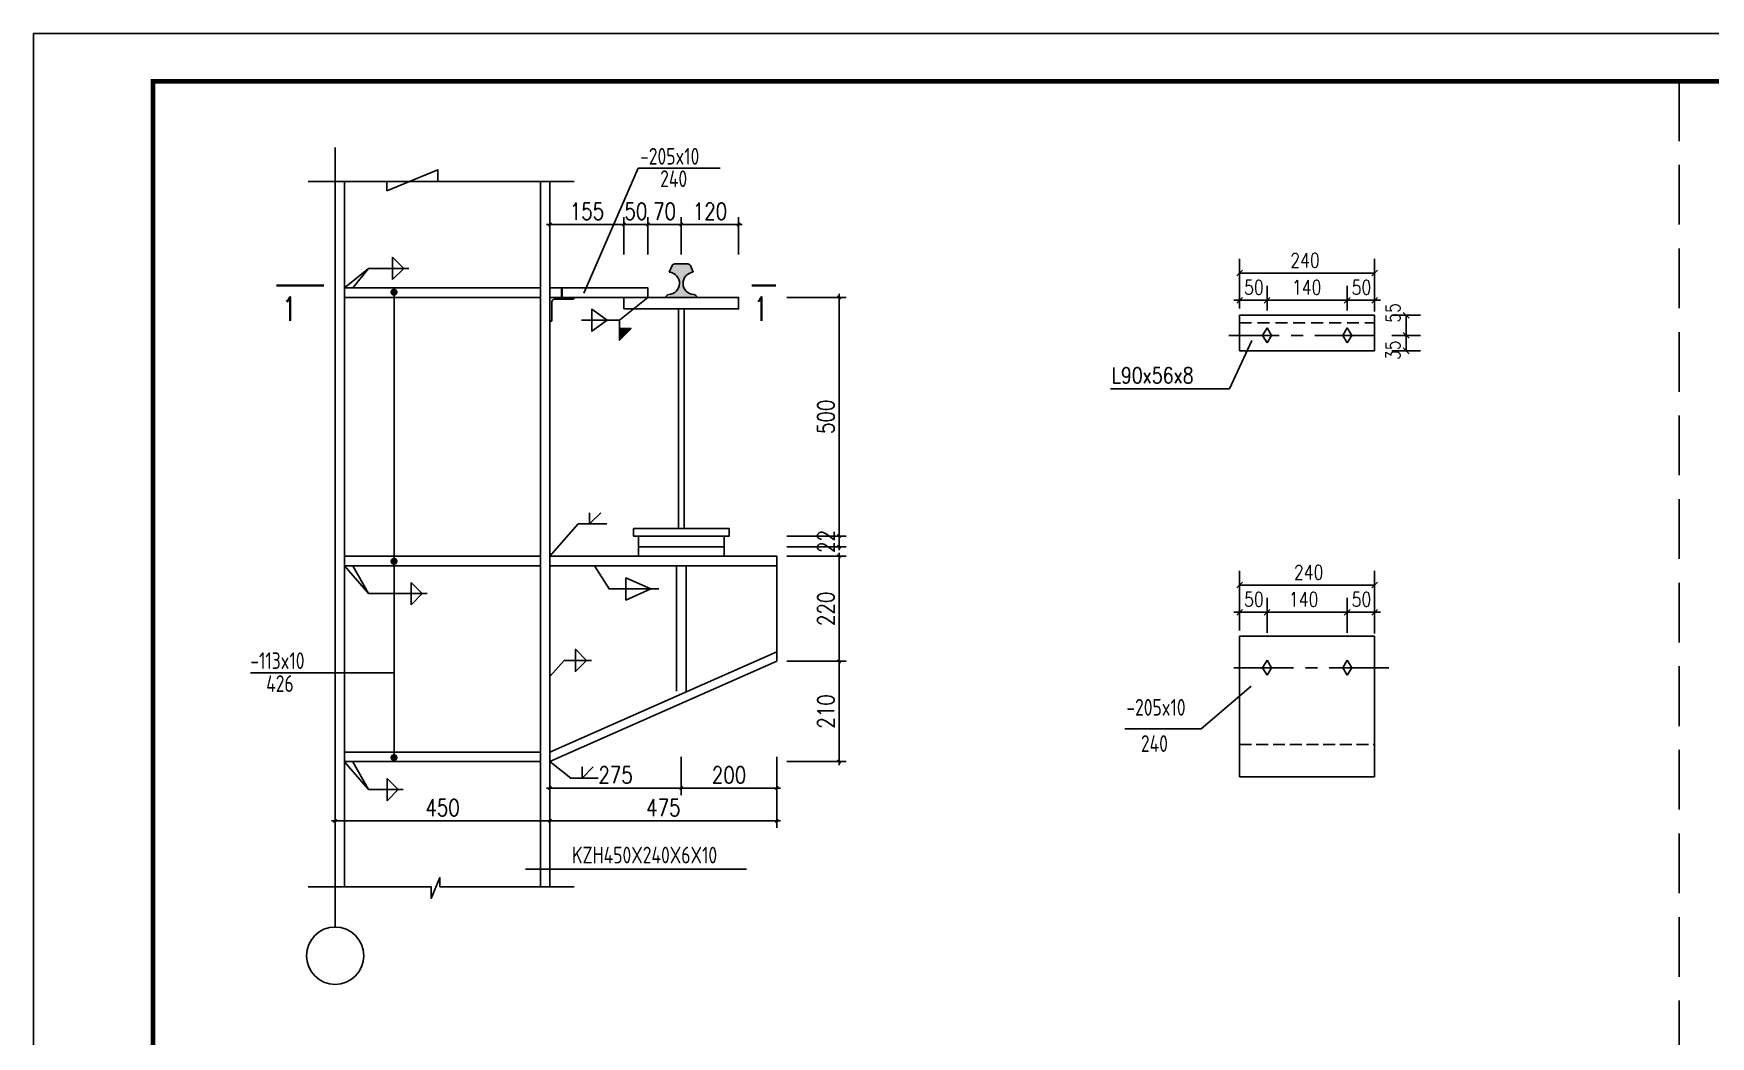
# Model space of a CAD drawing. Extents: x 69728788 to 150163257, y 20675998 to 43663798.
# Drawn here: x 75041786 to 75076908, y 20740368 to 20761368 of the extents above; entities that cross this region are included whole.
import ezdxf
from ezdxf.enums import TextEntityAlignment as Align

# ---------------------------------------------------------------- set-up
doc = ezdxf.new("R2010")
doc.units = 0
doc.header["$LTSCALE"] = 1000
doc.header["$MEASUREMENT"] = 0
for name, pattern in [('CENTER', [2, 1.25, -0.25, 0.25, -0.25]), ('DASH', [0.35, 0.25, -0.1]), ('DASHED', [0.75, 0.5, -0.25]), ('DOTE', [2.4200000000000004, 2, -0.2, 0.02, -0.2])]:
    doc.linetypes.add(name, pattern=pattern)
doc.layers.get('0').update_dxf_attribs({"linetype": 'CONTINUOUS'})
doc.layers.get('DEFPOINTS').update_dxf_attribs({"linetype": 'CONTINUOUS'})
for name, color, linetype in [('1-TO', 3, 'CONTINUOUS'), ('3T_BAR', 7, 'CONTINUOUS'), ('AD', 3, 'CONTINUOUS'), ('AXIS', 3, 'CONTINUOUS'), ('AXIS_TEXT', 7, 'CONTINUOUS'), ('C', 6, 'CENTER'), ('D', 4, 'CONTINUOUS'), ('DOTE', 251, 'DOTE'), ('PUB_DIM', 3, 'CONTINUOUS'), ('PUB_TEXT', 7, 'CONTINUOUS'), ('PUB_TITLE', 4, 'CONTINUOUS'), ('S', 2, 'CONTINUOUS')]:
    doc.layers.add(name, color=color, linetype=linetype)
doc.styles.add('COMPLEX', font='COMPLEX')
doc.styles.add('DIM_FONT', font='SIMPLEX.shx', dxfattribs={"width": 0.8})
doc.styles.add('ROMANS', font='romans.shx', dxfattribs={"width": 0.75, "height": 300, "bigfont": 'hztxt.shx'})
doc.styles.add('TSSD_Rein', font='atssdeng.shx', dxfattribs={"width": 0.7, "bigfont": 'atssdchn.shx'})
doc.dimstyles.new('AXIS-BZ-JD', dxfattribs={"dimtxt": 350, "dimasz": 0.5, "dimexe": 150, "dimexo": 100, "dimgap": 100, "dimtad": 1, "dimdec": 0, "dimlfac": 0.1, "dimzin": 0, "dimdsep": 46, "dimtxsty": 'DIM_FONT', "dimblk1": '_DIMX', "dimblk2": '_DIMX', "dimsah": 1, "dimcen": 0.09, "dimclrt": 3, "dimadec": 0, "dimazin": 0, "dimtfac": 1, "dimtdec": 0, "dimtix": 1, "dimtmove": 2, "dimatfit": 3, "dimldrblk": '_DIMX', "dimfxl": 1, "dimtolj": 1, "dimtzin": 0, "dimarcsym": 0})

# ---------------------------------------------------------------- blocks, each defined once
blk = doc.blocks.new('_DIMX')
blk.add_line((-150, 0), (150, 0))
at = {"const_width": 50}
blk.add_lwpolyline([(-70, -70), (70, 70)], dxfattribs=at)
blk = doc.blocks.new('*D7891')
at = {"layer": 'AXIS', "color": 0, "lineweight": -2}
for p, q in [((75057562.94025362, 20748223.3291449), (75058807.27478194, 20748223.3291449)), ((75058657.27478194, 20748222.8291449), (75058657.27478194, 20746123.8291449)), ((75057562.94025362, 20746123.3291449), (75058807.27478194, 20746123.3291449))]:
    blk.add_line(p, q, dxfattribs=at)
at = {"layer": 'DEFPOINTS', "color": 0}
for p in [(75057462.94025362, 20748223.3291449), (75057462.94025362, 20746123.3291449), (75058657.27478194, 20746123.3291449)]:
    blk.add_point(p, dxfattribs=at)
at = {"layer": 'AXIS', "color": 0, "lineweight": -2, "xscale": 0.5, "yscale": 0.5, "zscale": 0.5}
for p, rotation in [((75058657.27478194, 20748223.3291449), 90), ((75058657.27478194, 20746123.3291449), 270)]:
    blk.add_blockref('_DIMX', p, dxfattribs=dict(at, rotation=rotation))
at = {"layer": 'AXIS', "color": 3, "insert": (75058382.27478194, 20747173.32914491), "char_height": 350, "attachment_point": 5, "rotation": 90, "style": 'DIM_FONT'}
blk.add_mtext('\\A1;210', dxfattribs=at)
blk = doc.blocks.new('*D7892')
at = {"layer": 'AXIS', "color": 0, "lineweight": -2}
for p, q in [((75057562.94025362, 20750423.3291449), (75058807.27478194, 20750423.3291449)), ((75058657.27478194, 20750422.8291449), (75058657.27478194, 20748223.8291449)), ((75057562.94025362, 20748223.3291449), (75058807.27478194, 20748223.3291449))]:
    blk.add_line(p, q, dxfattribs=at)
at = {"layer": 'DEFPOINTS', "color": 0}
for p in [(75057462.94025362, 20750423.3291449), (75057462.94025362, 20748223.3291449), (75058657.27478194, 20748223.3291449)]:
    blk.add_point(p, dxfattribs=at)
at = {"layer": 'AXIS', "color": 0, "lineweight": -2, "xscale": 0.5, "yscale": 0.5, "zscale": 0.5}
for p, rotation in [((75058657.27478194, 20750423.3291449), 90), ((75058657.27478194, 20748223.3291449), 270)]:
    blk.add_blockref('_DIMX', p, dxfattribs=dict(at, rotation=rotation))
at = {"layer": 'AXIS', "color": 3, "insert": (75058382.27478194, 20749323.32914491), "char_height": 350, "attachment_point": 5, "rotation": 90, "style": 'DIM_FONT'}
blk.add_mtext('\\A1;220', dxfattribs=at)
blk = doc.blocks.new('*D7893')
at = {"layer": 'AXIS', "color": 0, "lineweight": -2}
for p, q in [((75057562.94025362, 20755843.3291449), (75058807.27478194, 20755843.3291449)), ((75058657.27478194, 20755842.8291449), (75058657.27478194, 20750843.8291449)), ((75057562.94025362, 20750843.3291449), (75058807.27478194, 20750843.3291449))]:
    blk.add_line(p, q, dxfattribs=at)
at = {"layer": 'DEFPOINTS', "color": 0}
for p in [(75057462.94025362, 20755843.3291449), (75057462.94025362, 20750843.3291449), (75058657.27478194, 20750843.3291449)]:
    blk.add_point(p, dxfattribs=at)
at = {"layer": 'AXIS', "color": 0, "lineweight": -2, "xscale": 0.5, "yscale": 0.5, "zscale": 0.5}
for p, rotation in [((75058657.27478194, 20755843.3291449), 90), ((75058657.27478194, 20750843.3291449), 270)]:
    blk.add_blockref('_DIMX', p, dxfattribs=dict(at, rotation=rotation))
at = {"layer": 'AXIS', "color": 3, "insert": (75058382.27478194, 20753343.32914491), "char_height": 350, "attachment_point": 5, "rotation": 90, "style": 'DIM_FONT'}
blk.add_mtext('\\A1;500', dxfattribs=at)
blk = doc.blocks.new('*D7894')
at = {"layer": 'AXIS', "color": 0, "lineweight": -2}
for p, q in [((75052602.34754498, 20745650.21924448), (75052602.34754498, 20744734.01551552)), ((75057352.34754498, 20745650.21924448), (75057352.34754498, 20744734.01551552)), ((75052602.84754498, 20744884.01551552), (75057351.84754498, 20744884.01551552))]:
    blk.add_line(p, q, dxfattribs=at)
at = {"layer": 'DEFPOINTS', "color": 0}
for p in [(75052602.34754498, 20745750.21924448), (75057352.34754498, 20745750.21924448), (75057352.34754498, 20744884.01551552)]:
    blk.add_point(p, dxfattribs=at)
at = {"layer": 'AXIS', "color": 0, "lineweight": -2, "xscale": 0.5, "yscale": 0.5, "zscale": 0.5, "rotation": 180}
blk.add_blockref('_DIMX', (75052602.34754498, 20744884.01551552), dxfattribs=at)
at = {"layer": 'AXIS', "color": 0, "lineweight": -2, "xscale": 0.5, "yscale": 0.5, "zscale": 0.5}
blk.add_blockref('_DIMX', (75057352.34754498, 20744884.01551552), dxfattribs=at)
at = {"layer": 'AXIS', "color": 3, "insert": (75054977.34754498, 20745159.01551552), "char_height": 350, "attachment_point": 5, "style": 'DIM_FONT'}
blk.add_mtext('\\A1;475', dxfattribs=at)
blk = doc.blocks.new('*D7895')
at = {"layer": 'AXIS', "color": 0, "lineweight": -2}
for p, q in [((75055352.34754498, 20746223.3291449), (75055352.34754498, 20745419.46062442)), ((75057352.34754498, 20746223.3291449), (75057352.34754498, 20745419.46062442)), ((75055352.84754498, 20745569.46062442), (75057351.84754498, 20745569.46062442))]:
    blk.add_line(p, q, dxfattribs=at)
at = {"layer": 'DEFPOINTS', "color": 0}
for p in [(75055352.34754498, 20746323.3291449), (75057352.34754498, 20746323.3291449), (75057352.34754498, 20745569.46062442)]:
    blk.add_point(p, dxfattribs=at)
at = {"layer": 'AXIS', "color": 0, "lineweight": -2, "xscale": 0.5, "yscale": 0.5, "zscale": 0.5, "rotation": 180}
blk.add_blockref('_DIMX', (75055352.34754498, 20745569.46062442), dxfattribs=at)
at = {"layer": 'AXIS', "color": 0, "lineweight": -2, "xscale": 0.5, "yscale": 0.5, "zscale": 0.5}
blk.add_blockref('_DIMX', (75057352.34754498, 20745569.46062442), dxfattribs=at)
at = {"layer": 'AXIS', "color": 3, "insert": (75056352.34754498, 20745844.46062442), "char_height": 350, "attachment_point": 5, "style": 'DIM_FONT'}
blk.add_mtext('\\A1;200', dxfattribs=at)
blk = doc.blocks.new('*D7896')
at = {"layer": 'AXIS', "color": 0, "lineweight": -2}
for p, q in [((75052602.34754498, 20746223.3291449), (75052602.34754498, 20745419.46062442)), ((75055352.34754498, 20746223.3291449), (75055352.34754498, 20745419.46062442)), ((75052602.84754498, 20745569.46062442), (75055351.84754498, 20745569.46062442))]:
    blk.add_line(p, q, dxfattribs=at)
at = {"layer": 'DEFPOINTS', "color": 0}
for p in [(75052602.34754498, 20746323.3291449), (75055352.34754498, 20746323.3291449), (75055352.34754498, 20745569.46062442)]:
    blk.add_point(p, dxfattribs=at)
at = {"layer": 'AXIS', "color": 0, "lineweight": -2, "xscale": 0.5, "yscale": 0.5, "zscale": 0.5, "rotation": 180}
blk.add_blockref('_DIMX', (75052602.34754498, 20745569.46062442), dxfattribs=at)
at = {"layer": 'AXIS', "color": 0, "lineweight": -2, "xscale": 0.5, "yscale": 0.5, "zscale": 0.5}
blk.add_blockref('_DIMX', (75055352.34754498, 20745569.46062442), dxfattribs=at)
at = {"layer": 'AXIS', "color": 3, "insert": (75053977.34754498, 20745844.46062442), "char_height": 350, "attachment_point": 5, "style": 'DIM_FONT'}
blk.add_mtext('\\A1;275', dxfattribs=at)
blk = doc.blocks.new('*D7897')
at = {"layer": 'AXIS', "color": 0, "lineweight": -2}
for p, q in [((75055352.34754498, 20756741.19289253), (75055352.34754498, 20757520.61569575)), ((75055352.84754498, 20757370.61569575), (75056551.84754498, 20757370.61569575)), ((75056552.34754498, 20756741.19289253), (75056552.34754498, 20757520.61569575))]:
    blk.add_line(p, q, dxfattribs=at)
at = {"layer": 'DEFPOINTS', "color": 0}
for p in [(75056552.34754498, 20757370.61569575), (75055352.34754498, 20756641.19289253), (75056552.34754498, 20756641.19289253)]:
    blk.add_point(p, dxfattribs=at)
at = {"layer": 'AXIS', "color": 0, "lineweight": -2, "xscale": 0.5, "yscale": 0.5, "zscale": 0.5, "rotation": 180}
blk.add_blockref('_DIMX', (75055352.34754498, 20757370.61569575), dxfattribs=at)
at = {"layer": 'AXIS', "color": 0, "lineweight": -2, "xscale": 0.5, "yscale": 0.5, "zscale": 0.5}
blk.add_blockref('_DIMX', (75056552.34754498, 20757370.61569575), dxfattribs=at)
at = {"layer": 'AXIS', "color": 3, "insert": (75055952.34754498, 20757645.61569575), "char_height": 350, "attachment_point": 5, "style": 'DIM_FONT'}
blk.add_mtext('\\A1;120', dxfattribs=at)
blk = doc.blocks.new('*D7898')
at = {"layer": 'AXIS', "color": 0, "lineweight": -2}
for p, q in [((75054652.34754498, 20756741.19289253), (75054652.34754498, 20757520.61569575)), ((75054652.84754498, 20757370.61569575), (75055351.84754498, 20757370.61569575)), ((75055352.34754498, 20756741.19289253), (75055352.34754498, 20757520.61569575))]:
    blk.add_line(p, q, dxfattribs=at)
at = {"layer": 'DEFPOINTS', "color": 0}
for p in [(75055352.34754498, 20757370.61569575), (75054652.34754498, 20756641.19289253), (75055352.34754498, 20756641.19289253)]:
    blk.add_point(p, dxfattribs=at)
at = {"layer": 'AXIS', "color": 0, "lineweight": -2, "xscale": 0.5, "yscale": 0.5, "zscale": 0.5, "rotation": 180}
blk.add_blockref('_DIMX', (75054652.34754498, 20757370.61569575), dxfattribs=at)
at = {"layer": 'AXIS', "color": 0, "lineweight": -2, "xscale": 0.5, "yscale": 0.5, "zscale": 0.5}
blk.add_blockref('_DIMX', (75055352.34754498, 20757370.61569575), dxfattribs=at)
at = {"layer": 'AXIS', "color": 3, "insert": (75055002.34754498, 20757645.61569575), "char_height": 350, "attachment_point": 5, "style": 'DIM_FONT'}
blk.add_mtext('\\A1;70', dxfattribs=at)
blk = doc.blocks.new('*D7899')
at = {"layer": 'AXIS', "color": 0, "lineweight": -2}
for p, q in [((75054151.84754498, 20757370.61569575), (75054151.34754498, 20757370.61569575)), ((75054152.34754498, 20756741.19289253), (75054152.34754498, 20757520.61569575)), ((75054152.34754498, 20757370.61569575), (75054652.34754498, 20757370.61569575)), ((75054652.34754498, 20756741.19289253), (75054652.34754498, 20757520.61569575)), ((75054652.84754498, 20757370.61569575), (75054653.34754498, 20757370.61569575))]:
    blk.add_line(p, q, dxfattribs=at)
at = {"layer": 'DEFPOINTS', "color": 0}
for p in [(75054652.34754498, 20757370.61569575), (75054152.34754498, 20756641.19289253), (75054652.34754498, 20756641.19289253)]:
    blk.add_point(p, dxfattribs=at)
at = {"layer": 'AXIS', "color": 0, "lineweight": -2, "xscale": 0.5, "yscale": 0.5, "zscale": 0.5}
blk.add_blockref('_DIMX', (75054152.34754498, 20757370.61569575), dxfattribs=at)
at = {"layer": 'AXIS', "color": 0, "lineweight": -2, "xscale": 0.5, "yscale": 0.5, "zscale": 0.5, "rotation": 180}
blk.add_blockref('_DIMX', (75054652.34754498, 20757370.61569575), dxfattribs=at)
at = {"layer": 'AXIS', "color": 3, "insert": (75054402.34754498, 20757645.61569575), "char_height": 350, "attachment_point": 5, "style": 'DIM_FONT'}
blk.add_mtext('\\A1;50', dxfattribs=at)
blk = doc.blocks.new('*D7900')
at = {"layer": 'AXIS', "color": 0, "lineweight": -2}
for p, q in [((75052602.34754498, 20756741.19289253), (75052602.34754498, 20757520.61569575)), ((75052602.84754498, 20757370.61569575), (75054151.84754498, 20757370.61569575)), ((75054152.34754498, 20756741.19289253), (75054152.34754498, 20757520.61569575))]:
    blk.add_line(p, q, dxfattribs=at)
at = {"layer": 'DEFPOINTS', "color": 0}
for p in [(75054152.34754498, 20757370.61569575), (75052602.34754498, 20756641.19289253), (75054152.34754498, 20756641.19289253)]:
    blk.add_point(p, dxfattribs=at)
at = {"layer": 'AXIS', "color": 0, "lineweight": -2, "xscale": 0.5, "yscale": 0.5, "zscale": 0.5, "rotation": 180}
blk.add_blockref('_DIMX', (75052602.34754498, 20757370.61569575), dxfattribs=at)
at = {"layer": 'AXIS', "color": 0, "lineweight": -2, "xscale": 0.5, "yscale": 0.5, "zscale": 0.5}
blk.add_blockref('_DIMX', (75054152.34754498, 20757370.61569575), dxfattribs=at)
at = {"layer": 'AXIS', "color": 3, "insert": (75053377.34754498, 20757645.61569575), "char_height": 350, "attachment_point": 5, "style": 'DIM_FONT'}
blk.add_mtext('\\A1;155', dxfattribs=at)
blk = doc.blocks.new('*D7901')
at = {"layer": 'AXIS', "color": 0, "lineweight": -2}
for p, q in [((75057562.94025362, 20750843.3291449), (75058807.27478194, 20750843.3291449)), ((75057562.94025362, 20750623.3291449), (75058807.27478194, 20750623.3291449)), ((75058657.27478194, 20750843.8291449), (75058657.27478194, 20750844.3291449)), ((75058657.27478194, 20750623.3291449), (75058657.27478194, 20750843.3291449)), ((75058657.27478194, 20750622.8291449), (75058657.27478194, 20750622.3291449))]:
    blk.add_line(p, q, dxfattribs=at)
at = {"layer": 'DEFPOINTS', "color": 0}
for p in [(75057462.94025362, 20750843.3291449), (75057462.94025362, 20750623.3291449), (75058657.27478194, 20750843.3291449)]:
    blk.add_point(p, dxfattribs=at)
at = {"layer": 'AXIS', "color": 0, "lineweight": -2, "xscale": 0.5, "yscale": 0.5, "zscale": 0.5}
for p, rotation in [((75058657.27478194, 20750843.3291449), 270), ((75058657.27478194, 20750623.3291449), 90)]:
    blk.add_blockref('_DIMX', p, dxfattribs=dict(at, rotation=rotation))
at = {"layer": 'AXIS', "color": 3, "insert": (75058382.27478194, 20750733.32914491), "char_height": 350, "attachment_point": 5, "rotation": 90, "style": 'DIM_FONT'}
blk.add_mtext('\\A1;22', dxfattribs=at)
blk = doc.blocks.new('*D7902')
at = {"layer": 'AXIS', "color": 0, "lineweight": -2}
for p, q in [((75048102.34754498, 20745092.11738), (75048102.34754498, 20744734.01551552)), ((75052602.34754498, 20745092.11738), (75052602.34754498, 20744734.01551552)), ((75048102.84754498, 20744884.01551552), (75052601.84754498, 20744884.01551552))]:
    blk.add_line(p, q, dxfattribs=at)
at = {"layer": 'DEFPOINTS', "color": 0}
for p in [(75048102.34754498, 20745192.11738), (75052602.34754498, 20745192.11738), (75052602.34754498, 20744884.01551552)]:
    blk.add_point(p, dxfattribs=at)
at = {"layer": 'AXIS', "color": 0, "lineweight": -2, "xscale": 0.5, "yscale": 0.5, "zscale": 0.5, "rotation": 180}
blk.add_blockref('_DIMX', (75048102.34754498, 20744884.01551552), dxfattribs=at)
at = {"layer": 'AXIS', "color": 0, "lineweight": -2, "xscale": 0.5, "yscale": 0.5, "zscale": 0.5}
blk.add_blockref('_DIMX', (75052602.34754498, 20744884.01551552), dxfattribs=at)
at = {"layer": 'AXIS', "color": 3, "insert": (75050352.34754498, 20745159.01551552), "char_height": 350, "attachment_point": 5, "style": 'DIM_FONT'}
blk.add_mtext('\\A1;450', dxfattribs=at)
blk = doc.blocks.new('_AXISO')
blk.add_circle((0, 0), 0.5)
at = {"layer": 'AXIS_TEXT', "style": 'COMPLEX', "width": 1.041666666666667}
blk.add_attdef('A', text='', height=0.56, dxfattribs=at).set_placement((-0.25, -0.28), (0.25, -0.28), align=Align.FIT)

msp = doc.modelspace()

# ---------------------------------------------------------------- hatches: boundary and pattern name
at = {"layer": 'AD'}
h = msp.add_hatch(color=256, dxfattribs=at)
edge = h.paths.add_edge_path()
edge.add_ellipse((75055624.22168593, 20756136.90103973), major_axis=(166.4569221049125, 166.4569221049125), ratio=0.9999999999968987, start_angle=49.910871716136114, end_angle=223.6353504180226, ccw=False)
edge.add_line((75055604.06955679, 20756371.44251905), (75055542.81464285, 20756508.92621367))
edge.add_ellipse((75055489.5154944, 20756485.17914489), major_axis=(-41.25968068195007, 41.25968068195007), ratio=0.9999999999981506, start_angle=249.0150334845456, end_angle=315.0000000006329)
edge.add_line((75055489.5154944, 20756543.52914489), (75055352.34754498, 20756543.52914489))
edge.add_line((75055352.34754498, 20756543.52914489), (75055215.17959556, 20756543.52914489))
edge.add_ellipse((75055215.17959556, 20756485.1791449), major_axis=(-41.25968068086726, 41.25968068086726), ratio=0.9999999999969644, start_angle=-44.99999999985835, end_angle=20.98496651648669)
edge.add_line((75055161.88044712, 20756508.92621367), (75055100.62553318, 20756371.44251905))
edge.add_ellipse((75055080.47340402, 20756136.90103973), major_axis=(166.4569221052644, 166.4569221052644), ratio=0.9999999999960867, start_angle=226.3646495816379, end_angle=400.08912828370217, ccw=False)
edge.add_ellipse((75055089.77254498, 20755843.3291449), major_axis=(41.25968068180472, 41.25968068180471), ratio=0.999999999997602, start_angle=48.62857241695774, end_angle=134.999999999817)
edge.add_line((75055031.42254497, 20755843.3291449), (75055673.27254498, 20755843.3291449))
edge.add_ellipse((75055614.92254499, 20755843.32914489), major_axis=(-41.25968068254841, 41.25968068254841), ratio=0.9999999999983267, start_angle=225.0000000008481, end_angle=311.3714275858732)
h = msp.add_hatch(color=256, dxfattribs=at)
edge = h.paths.add_edge_path()
edge.add_ellipse((75055624.22168593, 20756136.90103973), major_axis=(-166.4569221047524, 166.4569221047524), ratio=0.9999999999986043, start_angle=-40.089128283990874, end_angle=133.6353504178933, ccw=False)
edge.add_line((75055604.06955679, 20756371.44251905), (75055542.81464285, 20756508.92621367))
edge.add_ellipse((75055489.5154944, 20756485.17914489), major_axis=(41.25968068189817, 41.25968068189816), ratio=0.9999999999986611, start_angle=339.015033484531, end_angle=405.0000000007242)
edge.add_line((75055489.5154944, 20756543.52914489), (75055352.34754498, 20756543.52914489))
edge.add_line((75055352.34754498, 20756543.52914489), (75055215.17959556, 20756543.52914489))
edge.add_ellipse((75055215.17959556, 20756485.1791449), major_axis=(41.25968068089574, 41.25968068089572), ratio=0.9999999999978806, start_angle=45.00000000028934, end_angle=110.9849665163879)
edge.add_line((75055161.88044712, 20756508.92621367), (75055100.62553318, 20756371.44251905))
edge.add_ellipse((75055080.47340402, 20756136.90103973), major_axis=(-166.4569221049668, 166.4569221049667), ratio=0.9999999999994001, start_angle=136.3646495815088, end_angle=310.0891282835724, ccw=False)
edge.add_ellipse((75055089.77254498, 20755843.3291449), major_axis=(41.25968068182713, 41.25968068182713), ratio=0.9999999999984494, start_angle=48.62857241693366, end_angle=134.9999999998413)
edge.add_line((75055031.42254497, 20755843.3291449), (75055673.27254498, 20755843.3291449))
edge.add_ellipse((75055614.92254499, 20755843.32914489), major_axis=(41.25968068248188, 41.25968068248188), ratio=0.9999999999994215, start_angle=315.0000000007836, end_angle=401.3714275859372)
at = {"layer": 'PUB_TEXT'}
msp.add_hatch(color=256, dxfattribs=at).paths.add_polyline_path([(75054060.16437104, 20755189.52225402), (75054060.16437104, 20754947.12877168), (75054302.55785339, 20755189.52225402)])
msp.add_hatch(color=256, dxfattribs=at).paths.add_polyline_path([(75054060.16437104, 20755189.52225402), (75054060.16437104, 20754947.12877168), (75054302.55785339, 20755189.52225402)])

# ---------------------------------------------------------------- linework, layer by layer
at = {"color": 8, "linetype": 'DASH', "ltscale": 5}
msp.add_line((75076254.35061306, 20760368.35862109), (75076254.35061306, 20720368.35862109), dxfattribs=at)
at = {"color": 0, "linetype": 'ByBlock'}
for p, q in [((75067106.3567112, 20756412.03126038), (75066986.3567112, 20756292.03126038)), ((75069815.08993511, 20756292.03126038), (75069935.08993511, 20756412.03126038)), ((75066986.3567112, 20755722.76278485), (75067106.3567112, 20755842.76278485)), ((75067681.8936353, 20755842.76278485), (75067561.8936353, 20755722.76278485)), ((75067681.8936353, 20755842.76278485), (75067561.8936353, 20755722.76278485)), ((75069239.553011, 20755722.76278485), (75069359.553011, 20755842.76278485)), ((75069239.553011, 20755722.76278485), (75069359.553011, 20755842.76278485)), ((75069935.08993511, 20755842.76278485), (75069815.08993511, 20755722.76278485)), ((75070595.02190827, 20755409.44154124), (75070475.02190827, 20755529.44154124)), ((75070475.02190827, 20755108.82841938), (75070595.02190827, 20754988.82841938)), ((75070595.52076541, 20754988.82841938), (75070475.52076541, 20755108.82841938)), ((75070475.52076541, 20754785.25404124), (75070595.52076541, 20754665.25404124)), ((75066986.35671118, 20749758.925652), (75067106.35671118, 20749878.925652)), ((75069815.08993511, 20749758.925652), (75069935.08993511, 20749878.925652)), ((75066986.35671118, 20749189.65717648), (75067106.35671118, 20749309.65717648)), ((75067681.8936353, 20749309.65717648), (75067561.8936353, 20749189.65717648)), ((75067681.8936353, 20749309.65717648), (75067561.8936353, 20749189.65717648)), ((75069239.553011, 20749189.65717648), (75069359.553011, 20749309.65717648)), ((75069239.553011, 20749189.65717648), (75069359.553011, 20749309.65717648)), ((75069935.08993511, 20749309.65717648), (75069815.08993511, 20749189.65717648))]:
    msp.add_line(p, q, dxfattribs=at)
for p, q in [((75069222.58993511, 20755469.44154124), (75067046.3567112, 20755469.44154124)), ((75067046.3567112, 20754725.25404124), (75067046.3567112, 20755469.44154124)), ((75067621.8936353, 20755206.32841938), (75067527.3936353, 20755048.82841938)), ((75067716.3936353, 20755048.82841938), (75067621.8936353, 20755206.32841938)), ((75067698.8567112, 20755469.44154124), (75069875.08993511, 20755469.44154124)), ((75069299.553011, 20755206.32841938), (75069205.053011, 20755048.82841938)), ((75069394.053011, 20755048.82841938), (75069299.553011, 20755206.32841938)), ((75069875.08993511, 20754725.25404124), (75069875.08993511, 20755469.44154124)), ((75067527.3936353, 20755048.82841938), (75067621.8936353, 20754891.32841938)), ((75067621.8936353, 20754891.32841938), (75067716.3936353, 20755048.82841938)), ((75069205.053011, 20755048.82841938), (75069299.553011, 20754891.32841938)), ((75069299.553011, 20755048.82841938), (75069299.553011, 20755048.82841938)), ((75069299.553011, 20754891.32841938), (75069394.053011, 20755048.82841938)), ((75069875.08993511, 20754725.25404124), (75067046.3567112, 20754725.25404124)), ((75068415.43870759, 20754725.25404124), (75069344.7747148, 20754725.25404124)), ((75069222.58993511, 20748750.27038584), (75067046.35671118, 20748750.27038584)), ((75067046.35671118, 20745807.93802921), (75067046.35671118, 20748750.27038584)), ((75067698.85671118, 20748750.27038584), (75069875.08993511, 20748750.27038584)), ((75069875.08993511, 20745807.93802921), (75069875.08993511, 20748750.27038584)), ((75067621.8936353, 20748246.8264409), (75067527.3936353, 20748089.3264409)), ((75067716.3936353, 20748089.3264409), (75067621.8936353, 20748246.8264409)), ((75069299.553011, 20748246.8264409), (75069205.053011, 20748089.3264409)), ((75069394.053011, 20748089.3264409), (75069299.553011, 20748246.8264409)), ((75067527.3936353, 20748089.3264409), (75067621.8936353, 20747931.8264409)), ((75067621.8936353, 20747931.8264409), (75067716.3936353, 20748089.3264409)), ((75069205.053011, 20748089.3264409), (75069299.553011, 20747931.8264409)), ((75069299.553011, 20748089.3264409), (75069299.553011, 20748089.3264409)), ((75069299.553011, 20747931.8264409), (75069394.053011, 20748089.3264409))]:
    msp.add_line(p, q)
at = {"linetype": 'DASHED', "ltscale": 0.5}
msp.add_line((75067046.3567112, 20755310.73144816), (75069875.08993511, 20755310.73144816), dxfattribs=at)
at = {"linetype": 'DASHED'}
msp.add_line((75068415.43870759, 20754725.25404124), (75067046.3567112, 20754725.25404124), dxfattribs=at)
at = {"layer": '1-TO'}
for p, q in [((75048102.34754498, 20743504.11325422), (75048102.34754498, 20758269.77882263)), ((75048302.34754498, 20743504.11325422), (75048302.34754498, 20758269.77882263)), ((75052402.34754498, 20743504.11325422), (75052402.34754498, 20758269.77882263)), ((75052602.34754498, 20743504.11325422), (75052602.34754498, 20758269.77882263)), ((75054456.44094534, 20750623.3291449), (75054456.44094534, 20750843.3291449)), ((75054456.44094534, 20750623.3291449), (75056248.25414461, 20750623.3291449)), ((75056248.25414461, 20750623.3291449), (75056248.25414461, 20750843.3291449)), ((75057352.34754498, 20750423.3291449), (75052602.34754498, 20750423.3291449)), ((75057352.34754498, 20748223.3291449), (75057352.34754498, 20750423.3291449)), ((75057352.34754498, 20750223.3291449), (75052602.34754498, 20750223.3291449)), ((75055252.34754498, 20750223.3291449), (75055252.34754498, 20747599.32914489)), ((75055452.34754498, 20750223.3291449), (75055452.34754498, 20747587.32914489)), ((75057352.34754498, 20748423.3291449), (75052602.34754498, 20746323.3291449)), ((75057352.34754498, 20748223.3291449), (75052602.34754498, 20746123.3291449)), ((75052402.34754498, 20746323.3291449), (75048302.34754498, 20746323.3291449)), ((75052402.34754498, 20746123.3291449), (75048302.34754498, 20746123.3291449))]:
    msp.add_line(p, q, dxfattribs=at)
for points in [[(75052602.34754498, 20755843.3291449), (75054652.34754498, 20755843.3291449), (75054652.34754498, 20756043.3291449), (75052602.34754498, 20756043.3291449)], [(75052602.34754498, 20755843.3291449), (75054652.34754498, 20755843.3291449), (75054652.34754498, 20756043.3291449), (75052602.34754498, 20756043.3291449)], [(75054152.34754498, 20755603.3291449), (75056552.34754498, 20755603.3291449), (75056552.34754498, 20755843.3291449), (75054152.34754498, 20755843.3291449)], [(75054152.34754498, 20755603.3291449), (75056552.34754498, 20755603.3291449), (75056552.34754498, 20755843.3291449), (75054152.34754498, 20755843.3291449)], [(75055412.34754498, 20751003.3291449), (75055412.34754498, 20755603.3291449), (75055292.34754498, 20755603.3291449), (75055292.34754498, 20751003.3291449)], [(75055412.34754498, 20751003.3291449), (75055412.34754498, 20755603.3291449), (75055292.34754498, 20755603.3291449), (75055292.34754498, 20751003.3291449)], [(75054352.34754498, 20750843.3291449), (75056352.34754498, 20750843.3291449), (75056352.34754498, 20751003.3291449), (75054352.34754498, 20751003.3291449)], [(75054352.34754498, 20750843.3291449), (75056352.34754498, 20750843.3291449), (75056352.34754498, 20751003.3291449), (75054352.34754498, 20751003.3291449)]]:
    msp.add_lwpolyline(points, close=True, dxfattribs=at)
at = {"layer": '3T_BAR', "linetype": 'DASH'}
msp.add_line((75067046.35671118, 20746482.94227375), (75069875.08993511, 20746482.94227375), dxfattribs=at)
at = {"layer": '3T_BAR'}
msp.add_line((75067046.35671118, 20745807.93802921), (75069875.08993511, 20745807.93802921), dxfattribs=at)
at = {"layer": 'AD'}
for p, q in [((75055161.88044712, 20756508.92621367), (75055100.62553316, 20756371.44251905)), ((75055489.5154944, 20756543.52914489), (75055215.17959556, 20756543.52914489)), ((75055542.81464285, 20756508.92621367), (75055604.06955679, 20756371.44251905)), ((75055673.27254498, 20755843.3291449), (75055031.42254499, 20755843.3291449))]:
    msp.add_line(p, q, dxfattribs=at)
for points in [[(75047540.08318196, 20758269.77882263), (75050250.6782865, 20758269.77882263), (75050250.6782865, 20758515.02360667), (75049186.03224169, 20758077.9272336), (75049186.03224169, 20758269.77882263), (75053112.09068727, 20758269.77882264)], [(75047540.08318196, 20758269.77882263), (75050250.6782865, 20758269.77882263), (75050250.6782865, 20758515.02360667), (75049186.03224169, 20758077.9272336), (75049186.03224169, 20758269.77882263), (75053112.09068727, 20758269.77882264)], [(75047540.08318196, 20743504.11325422), (75050111.99843678, 20743504.11325422), (75050111.99843678, 20743258.86847018), (75050297.35239197, 20743695.96484325), (75050297.35239197, 20743504.11325422), (75053112.09068727, 20743504.11325422)], [(75047540.08318196, 20743504.11325422), (75050111.99843678, 20743504.11325422), (75050111.99843678, 20743258.86847018), (75050297.35239197, 20743695.96484325), (75050297.35239197, 20743504.11325422), (75053112.09068727, 20743504.11325422)]]:
    msp.add_lwpolyline(points, dxfattribs=at)
for centre, radius, start, end in [((75055080.47340402, 20756136.90103973), 235.4056367916692, 272.2639430083887, 85.08912807041777), ((75055215.17959556, 20756485.17914489), 58.35000000000122, 90, 155.9849666434721), ((75055624.22168593, 20756136.90103973), 235.4056367916692, 94.91087192958226, 267.7360569916113), ((75055489.5154944, 20756485.17914489), 58.35000000000122, 24.01503335652793, 90), ((75055089.77254498, 20755843.32914489), 58.35000000000122, 90, 180), ((75055614.92254499, 20755843.32914489), 58.35000000000122, 0, 90)]:
    msp.add_arc(centre, radius, start, end, dxfattribs=at)
at = {"layer": 'AXIS'}
for p, q in [((75067046.3567112, 20755829.44154124), (75067046.3567112, 20756652.03126038)), ((75069875.08993511, 20755545.77729587), (75069875.08993511, 20756652.03126038)), ((75067046.3567112, 20756352.03126038), (75069875.08993511, 20756352.03126038)), ((75052402.34754498, 20756043.3291449), (75048302.34754498, 20756043.3291449)), ((75049335.78981751, 20746169.12388534), (75049335.78981751, 20755914.92590769)), ((75067046.3567112, 20755611.14155471), (75067046.3567112, 20756082.76278485)), ((75067621.8936353, 20755566.32841938), (75067621.8936353, 20756082.76278485)), ((75067621.8936353, 20755566.32841938), (75067621.8936353, 20756082.76278485)), ((75069299.553011, 20755566.32841938), (75069299.553011, 20756082.76278485)), ((75069299.553011, 20755566.32841938), (75069299.553011, 20756082.76278485)), ((75069875.08993511, 20755829.44154124), (75069875.08993511, 20756082.76278485)), ((75052402.34754498, 20755843.3291449), (75048302.34754498, 20755843.3291449)), ((75067046.3567112, 20755782.76278485), (75066926.3567112, 20755782.76278485)), ((75067046.3567112, 20755782.76278485), (75067621.8936353, 20755782.76278485)), ((75067621.8936353, 20755782.76278485), (75069299.553011, 20755782.76278485)), ((75067621.8936353, 20755782.76278485), (75067741.8936353, 20755782.76278485)), ((75069299.553011, 20755782.76278485), (75069179.553011, 20755782.76278485)), ((75069299.553011, 20755782.76278485), (75069875.08993511, 20755782.76278485)), ((75069875.08993511, 20755782.76278485), (75069995.08993511, 20755782.76278485)), ((75070235.08993511, 20755469.44154124), (75070835.02190827, 20755469.44154124)), ((75070535.02190827, 20755048.82841938), (75070535.02190827, 20755469.44154124)), ((75070235.08993511, 20755048.82841938), (75070835.52076541, 20755048.82841938)), ((75070235.08993511, 20755048.82841938), (75070835.02190827, 20755048.82841938)), ((75070535.52076541, 20754725.25404124), (75070535.52076541, 20755048.82841938)), ((75070235.08993511, 20754725.25404124), (75070835.52076541, 20754725.25404124)), ((75054456.44094534, 20750623.3291449), (75054456.44094534, 20750423.3291449)), ((75056248.25414461, 20750623.3291449), (75056248.25414461, 20750423.3291449)), ((75052402.34754498, 20750423.3291449), (75048302.34754498, 20750423.3291449)), ((75052402.34754498, 20750223.3291449), (75048302.34754498, 20750223.3291449)), ((75067046.35671118, 20749296.33593285), (75067046.35671118, 20750118.925652)), ((75069875.08993511, 20748802.37746344), (75069875.08993511, 20750118.925652)), ((75067046.35671118, 20749818.925652), (75069875.08993511, 20749818.925652)), ((75067046.35671118, 20748867.74172228), (75067046.35671118, 20749549.65717648)), ((75067621.8936353, 20748822.92858695), (75067621.8936353, 20749549.65717648)), ((75067621.8936353, 20748822.92858695), (75067621.8936353, 20749549.65717648)), ((75069299.553011, 20748822.92858695), (75069299.553011, 20749549.65717648)), ((75069299.553011, 20748822.92858695), (75069299.553011, 20749549.65717648)), ((75069875.08993511, 20749296.33593285), (75069875.08993511, 20749549.65717648)), ((75067046.35671118, 20749249.65717648), (75066926.35671118, 20749249.65717648)), ((75067046.35671118, 20749249.65717648), (75067621.8936353, 20749249.65717648)), ((75067621.8936353, 20749249.65717648), (75069299.553011, 20749249.65717648)), ((75067621.8936353, 20749249.65717648), (75067741.8936353, 20749249.65717648)), ((75069299.553011, 20749249.65717648), (75069179.553011, 20749249.65717648)), ((75069299.553011, 20749249.65717648), (75069875.08993511, 20749249.65717648)), ((75069875.08993511, 20749249.65717648), (75069995.08993511, 20749249.65717648))]:
    msp.add_line(p, q, dxfattribs=at)
at = {"layer": 'AXIS', "const_width": 50}
msp.add_lwpolyline([(75052853.41873306, 20755803.3291449), (75052853.41873306, 20756043.3291449)], dxfattribs=at)
msp.add_lwpolyline([(75052853.41873306, 20755803.3291449), (75052853.41873306, 20756043.3291449)], dxfattribs=at)
at = {"layer": 'C'}
for p, q in [((75069875.08993511, 20755048.82841938), (75066822.78670394, 20755048.82841938)), ((75070175.08993511, 20748089.3264409), (75066806.13375774, 20748089.3264409))]:
    msp.add_line(p, q, dxfattribs=at)
at = {"layer": 'D'}
for q in [(75067303.05983576, 20754938.74337066), (75064341.14239419, 20753928.35409376)]:
    msp.add_line((75066837.91786937, 20753928.35409376), q, dxfattribs=at)
msp.add_lwpolyline([(75067291.5460198, 20747701.03738546), (75066237.95180605, 20746810.76502231), (75064645.5716121, 20746810.76502231)], dxfattribs=at)
msp.add_lwpolyline([(75067291.5460198, 20747701.03738546), (75066237.95180605, 20746810.76502231), (75064645.5716121, 20746810.76502231)], dxfattribs=at)
at = {"layer": 'DOTE'}
msp.add_line((75048102.34754498, 20758982.64546885), (75048102.34754498, 20742658.96719918), dxfattribs=at)
at = {"layer": 'PUB_DIM', "const_width": 50}
for points in [[(75046870.6609038, 20756091.82525046), (75047870.6609038, 20756091.82525046)], [(75046870.6609038, 20756091.82525046), (75047870.6609038, 20756091.82525046)], [(75056823.87736145, 20756091.82525046), (75057339.47964944, 20756091.82525046)], [(75056823.87736145, 20756091.82525046), (75057339.47964944, 20756091.82525046)]]:
    msp.add_lwpolyline(points, dxfattribs=at)
at = {"layer": 'PUB_TEXT'}
for p, q in [((75049307.23441641, 20756682.48326718), (75049539.89642884, 20756449.82125475)), ((75049307.23441641, 20756682.48326718), (75049307.23441641, 20756217.15924233)), ((75048804.86729655, 20756449.82125475), (75048302.34754498, 20756043.3291449)), ((75048804.86729655, 20756449.82125475), (75048476.66708812, 20756043.3291449)), ((75049645.02771309, 20756449.82125475), (75048804.86729655, 20756449.82125475)), ((75049307.23441641, 20756217.15924233), (75049539.89642884, 20756449.82125475)), ((75048804.86729655, 20749641.80404522), (75048302.34754498, 20750223.3291449)), ((75048804.86729655, 20749641.80404522), (75048476.66708812, 20750223.3291449)), ((75050031.2977406, 20749641.80404522), (75048804.86729655, 20749641.80404522)), ((75049693.50444391, 20749874.46605764), (75049926.16645634, 20749641.80404522)), ((75049693.50444391, 20749874.46605764), (75049693.50444391, 20749409.14203279)), ((75049693.50444391, 20749409.14203279), (75049926.16645634, 20749641.80404522)), ((75048804.86729655, 20745536.25610892), (75048302.34754498, 20746117.78120859)), ((75048804.86729655, 20745536.25610892), (75048476.66708812, 20746117.78120859)), ((75049191.60929495, 20745768.91812134), (75049424.27130738, 20745536.25610892)), ((75049191.60929495, 20745768.91812134), (75049191.60929495, 20745303.5940965)), ((75049529.40259163, 20745536.25610892), (75048804.86729655, 20745536.25610892)), ((75049191.60929495, 20745303.5940965), (75049424.27130738, 20745536.25610892))]:
    msp.add_line(p, q, dxfattribs=at)
for points in [[(75053314.833815, 20755934.12207727), (75054450.5541324, 20758548.83342262), (75056169.6538535, 20758548.83342262)], [(75053266.22177415, 20755367.14821444), (75054060.16437104, 20755367.14821444), (75054652.34754498, 20755843.3291449)], [(75053266.22177415, 20755367.14821444), (75054060.16437104, 20755367.14821444), (75054652.34754498, 20755843.3291449)], [(75053481.81424825, 20755367.14821444), (75053481.81424825, 20755599.81022686), (75053799.15223582, 20755367.14821444)], [(75053481.81424825, 20755367.14821444), (75053481.81424825, 20755134.48620202), (75053799.15223582, 20755367.14821444)], [(75053481.81424825, 20755367.14821444), (75053481.81424825, 20755134.48620202), (75053799.15223582, 20755367.14821444)], [(75054060.16437104, 20755367.14821444), (75054060.16437104, 20754947.12877168), (75054302.55785339, 20755189.52225402), (75054060.16437104, 20755189.52225402)], [(75054060.16437104, 20755367.14821444), (75054060.16437104, 20754947.12877168), (75054302.55785339, 20755189.52225402), (75054060.16437104, 20755189.52225402)], [(75053431.86759482, 20751332.55198332), (75053431.86759482, 20751099.88997089), (75053667.10111435, 20751332.55198332)], [(75053431.86759482, 20751332.55198332), (75053431.86759482, 20751099.88997089), (75053667.10111435, 20751332.55198332)], [(75053795.64573063, 20751099.88997089), (75053193.76714592, 20751099.88997089), (75052602.34754498, 20750423.3291449)], [(75053795.64573063, 20751099.88997089), (75053193.76714592, 20751099.88997089), (75052602.34754498, 20750423.3291449)], [(75054711.66765739, 20749737.79239056), (75053842.01449062, 20749737.79239056), (75053531.76868224, 20750223.3291449)], [(75054884.87753174, 20749737.79239056), (75053842.01449062, 20749737.79239056), (75053531.76868224, 20750223.3291449)], [(75054194.75686404, 20749737.79239056), (75054194.75686404, 20749970.45440298), (75054711.66765739, 20749737.79239056)], [(75054194.75686404, 20749737.79239056), (75054194.75686404, 20749970.45440298), (75054711.66765739, 20749737.79239056)], [(75054194.75686404, 20749737.79239056), (75054194.75686404, 20749505.13037813), (75054711.66765739, 20749737.79239056)], [(75054194.75686404, 20749737.79239056), (75054194.75686404, 20749505.13037813), (75054711.66765739, 20749737.79239056)], [(75053473.95109104, 20748243.22196882), (75052898.05734545, 20748243.22196882), (75052602.34754498, 20747904.94155582)], [(75053473.95109104, 20748243.22196882), (75052898.05734545, 20748243.22196882), (75052602.34754498, 20747904.94155582)], [(75053136.15779436, 20748243.22196882), (75053136.15779436, 20748475.88398124), (75053368.81980678, 20748243.22196882)], [(75053136.15779436, 20748243.22196882), (75053136.15779436, 20748475.88398124), (75053368.81980678, 20748243.22196882)], [(75053136.15779436, 20748243.22196882), (75053136.15779436, 20748010.55995639), (75053368.81980678, 20748243.22196882)], [(75053136.15779436, 20748243.22196882), (75053136.15779436, 20748010.55995639), (75053368.81980678, 20748243.22196882)], [(75046332.8685755, 20747984.84255701), (75049335.78981751, 20747984.84255701)], [(75046332.8685755, 20747984.84255701), (75049335.78981751, 20747984.84255701)], [(75053614.95218644, 20745780.13857527), (75053039.05844085, 20745780.13857527), (75052602.34754498, 20746123.3291449)], [(75053614.95218644, 20745780.13857527), (75053039.05844085, 20745780.13857527), (75052602.34754498, 20746123.3291449)], [(75053277.15888976, 20746012.8005877), (75053277.15888976, 20745780.13857527), (75053509.82090218, 20746012.8005877)], [(75053277.15888976, 20746012.8005877), (75053277.15888976, 20745780.13857527), (75053509.82090218, 20746012.8005877)], [(75052089.1447532, 20743871.26767327), (75056719.82776514, 20743871.26767327)], [(75052089.1447532, 20743871.26767327), (75056719.82776514, 20743871.26767327)]]:
    msp.add_lwpolyline(points, dxfattribs=at)
at = {"layer": 'PUB_TEXT', "const_width": 74.5}
for points in [[(75049298.03981751, 20755952.67590769, 1), (75049373.53981751, 20755952.67590769, 1)], [(75049298.03981751, 20755952.67590769, 1), (75049373.53981751, 20755952.67590769, 1)], [(75049298.03981751, 20750316.70196107, 1), (75049373.53981751, 20750316.70196107, 1)], [(75049298.03981751, 20750316.70196107, 1), (75049373.53981751, 20750316.70196107, 1)], [(75049298.03981751, 20746206.87388534, 1), (75049373.53981751, 20746206.87388534, 1)], [(75049298.03981751, 20746206.87388534, 1), (75049373.53981751, 20746206.87388534, 1)]]:
    msp.add_lwpolyline(points, format="xyb", close=True, dxfattribs=at)
at = {"layer": 'PUB_TITLE'}
msp.add_lwpolyline([(75041785.97378083, 20719368.35862109), (75130985.97378083, 20719368.35862109), (75130985.97378083, 20761368.35862109), (75041785.97378083, 20761368.35862109)], close=True, dxfattribs=at)
at = {"layer": 'PUB_TITLE', "const_width": 100}
msp.add_lwpolyline([(75044285.97378083, 20720368.35862109), (75129985.97378083, 20720368.35862109), (75129985.97378083, 20760368.35862109), (75044285.97378083, 20760368.35862109)], close=True, dxfattribs=at)
at = {"layer": 'S'}
msp.add_lwpolyline([(75052602.34754498, 20755843.3291449), (75052602.34754498, 20755343.3291449), (75052629.01421164, 20755343.3291449, 0.4142135623730951), (75052642.34754498, 20755356.66247823), (75052642.34754498, 20755748.3291449, -0.4142135623730951), (75052697.34754498, 20755803.3291449), (75053089.01421164, 20755803.3291449, 0.4142135623730951), (75053102.34754498, 20755816.66247823), (75053102.34754498, 20755843.3291449)], format="xyb", close=True, dxfattribs=at)
msp.add_lwpolyline([(75052602.34754498, 20755843.3291449), (75052602.34754498, 20755343.3291449), (75052629.01421164, 20755343.3291449, 0.4142135623730951), (75052642.34754498, 20755356.66247823), (75052642.34754498, 20755748.3291449, -0.4142135623730951), (75052697.34754498, 20755803.3291449), (75053089.01421164, 20755803.3291449, 0.4142135623730951), (75053102.34754498, 20755816.66247823), (75053102.34754498, 20755843.3291449)], format="xyb", close=True, dxfattribs=at)

# ---------------------------------------------------------------- block references
at = {"layer": 'AXIS', "extrusion": (0, 0, -1), "xscale": 1200, "yscale": 1200, "zscale": -1200}
msp.add_blockref('_AXISO', (-75048102.34754498, 20742058.96719918), dxfattribs=at)

# ---------------------------------------------------------------- texts
at = {"color": 7, "style": 'DIM_FONT', "width": 0.8}
for s, p in [('240', (75068108.08442356, 20756472.03126038)), ('50', (75067139.83945896, 20755902.76278485)), ('140', (75068143.27421811, 20755902.76278485)), ('50', (75069393.03575878, 20755902.76278485)), ('240', (75068184.04330456, 20749938.925652)), ('50', (75067139.83945896, 20749369.65717648)), ('140', (75068079.08528522, 20749369.65717648)), ('50', (75069393.03575876, 20749369.65717648))]:
    msp.add_text(s, height=300, dxfattribs=at).set_placement(p)
for s, p in [('55', (75070408.82611574, 20755311.98646961)), ('35', (75070408.82611574, 20754530.86032695))]:
    msp.add_text(s, height=300, rotation=90, dxfattribs=at).set_placement(p)
at = {"style": 'ROMANS', "width": 0.8}
msp.add_text('L90x56x8', height=330.75, dxfattribs=at).set_placement((75064369.25594892, 20754044.57074571))
at = {"layer": 'PUB_DIM', "style": 'DIM_FONT', "width": 0.7070000000530854}
for p in [(75047146.62623945, 20755603.34384577), (75047146.62623945, 20755603.34384577), (75057020.23200072, 20755603.34384577), (75057020.23200072, 20755603.34384577)]:
    msp.add_text('1', height=500, dxfattribs=at).set_placement(p, align=Align.MIDDLE)
at = {"layer": 'PUB_TEXT', "style": 'TSSD_Rein', "width": 0.8000000000465661}
for s, p in [('-205x10', (75054490.60725868, 20758622.89540561)), ('240', (75054910.50228083, 20758153.61494898)), ('-113x10', (75046325.9638861, 20748061.42362378)), ('426', (75046658.3147578, 20747581.67114504)), ('-205x10', (75064675.0371477, 20747084.82700529)), ('240', (75064978.68136461, 20746326.13447236)), ('KZH450X240X6X10', (75053063.70377053, 20743991.37251288))]:
    msp.add_text(s, height=350, dxfattribs=at).set_placement(p)

# ---------------------------------------------------------------- dimensions: what is measured, and where the dimension line sits
at = {"layer": 'AXIS'}
for base, p1, p2, picture, middle in [((75054152.34754498, 20757370.61569575), (75052602.34754498, 20756641.19289253), (75054152.34754498, 20756641.19289253), '*D7900', (75053377.34754498, 20757645.61569575)), ((75054652.34754498, 20757370.61569575), (75054152.34754498, 20756641.19289253), (75054652.34754498, 20756641.19289253), '*D7899', (75054402.34754498, 20757645.61569575)), ((75055352.34754498, 20757370.61569575), (75054652.34754498, 20756641.19289253), (75055352.34754498, 20756641.19289253), '*D7898', (75055002.34754498, 20757645.61569575)), ((75056552.34754498, 20757370.61569575), (75055352.34754498, 20756641.19289253), (75056552.34754498, 20756641.19289253), '*D7897', (75055952.34754498, 20757645.61569575)), ((75055352.34754498, 20745569.46062442), (75052602.34754498, 20746323.3291449), (75055352.34754498, 20746323.3291449), '*D7896', (75053977.34754498, 20745844.46062442)), ((75057352.34754498, 20745569.46062442), (75055352.34754498, 20746323.3291449), (75057352.34754498, 20746323.3291449), '*D7895', (75056352.34754498, 20745844.46062442)), ((75057352.34754498, 20744884.01551552), (75052602.34754498, 20745750.21924448), (75057352.34754498, 20745750.21924448), '*D7894', (75054977.34754498, 20745159.01551552))]:
    dim = msp.add_linear_dim(base=base, p1=p1, p2=p2, dimstyle='AXIS-BZ-JD', dxfattribs=at)
    dim.commit()
    dim.dimension.update_dxf_attribs({"geometry": picture, "text_midpoint": middle})
for base, p1, p2, angle, picture, middle in [((75058657.27478194, 20750843.3291449), (75057462.94025362, 20755843.3291449), (75057462.94025362, 20750843.3291449), 90, '*D7893', (75058382.27478194, 20753343.32914491)), ((75058657.27478194, 20750843.3291449), (75057462.94025362, 20750623.3291449), (75057462.94025362, 20750843.3291449), 270, '*D7901', (75058382.27478194, 20750733.32914491)), ((75058657.27478194, 20748223.3291449), (75057462.94025362, 20750423.3291449), (75057462.94025362, 20748223.3291449), 90, '*D7892', (75058382.27478194, 20749323.32914491)), ((75058657.27478194, 20746123.3291449), (75057462.94025362, 20748223.3291449), (75057462.94025362, 20746123.3291449), 90, '*D7891', (75058382.27478194, 20747173.32914491))]:
    dim = msp.add_linear_dim(base=base, p1=p1, p2=p2, angle=angle, dimstyle='AXIS-BZ-JD', dxfattribs=at)
    dim.commit()
    dim.dimension.update_dxf_attribs({"geometry": picture, "text_midpoint": middle})
dim = msp.add_aligned_dim(p1=(75048102.34754498, 20745192.11738), p2=(75052602.34754498, 20745192.11738), distance=-308.1018644794822, dimstyle='AXIS-BZ-JD', dxfattribs=at)
dim.commit()
dim.dimension.update_dxf_attribs({"geometry": '*D7902', "text_midpoint": (75050352.34754498, 20745159.01551552)})

doc.saveas('drawing.dxf')
